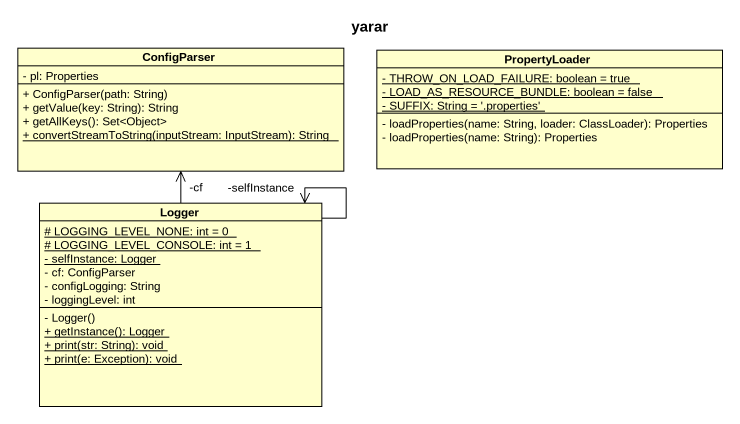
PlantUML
@startuml
title yarar
hide circle
hide empty members
skinparam classAttributeIconSize 0
class ConfigParser {
  - pl: Properties
  + ConfigParser(path: String)
  + getValue(key: String): String
  + getAllKeys(): Set<Object>
  {static} + convertStreamToString(inputStream: InputStream): String
}
class PropertyLoader {
  {static} - THROW_ON_LOAD_FAILURE: boolean = true
  {static} - LOAD_AS_RESOURCE_BUNDLE: boolean = false
  {static} - SUFFIX: String = '.properties'
  - loadProperties(name: String, loader: ClassLoader): Properties
  - loadProperties(name: String): Properties
}
class Logger {
  {static} # LOGGING_LEVEL_NONE: int = 0
  {static} # LOGGING_LEVEL_CONSOLE: int = 1
  {static} - selfInstance: Logger
  - cf: ConfigParser
  - configLogging: String
  - loggingLevel: int
  - Logger()
  {static} + getInstance(): Logger
  {static} + print(str: String): void
  {static} + print(e: Exception): void
}
Logger -up-> "-cf" ConfigParser
Logger --> "-selfInstance" Logger
@enduml
